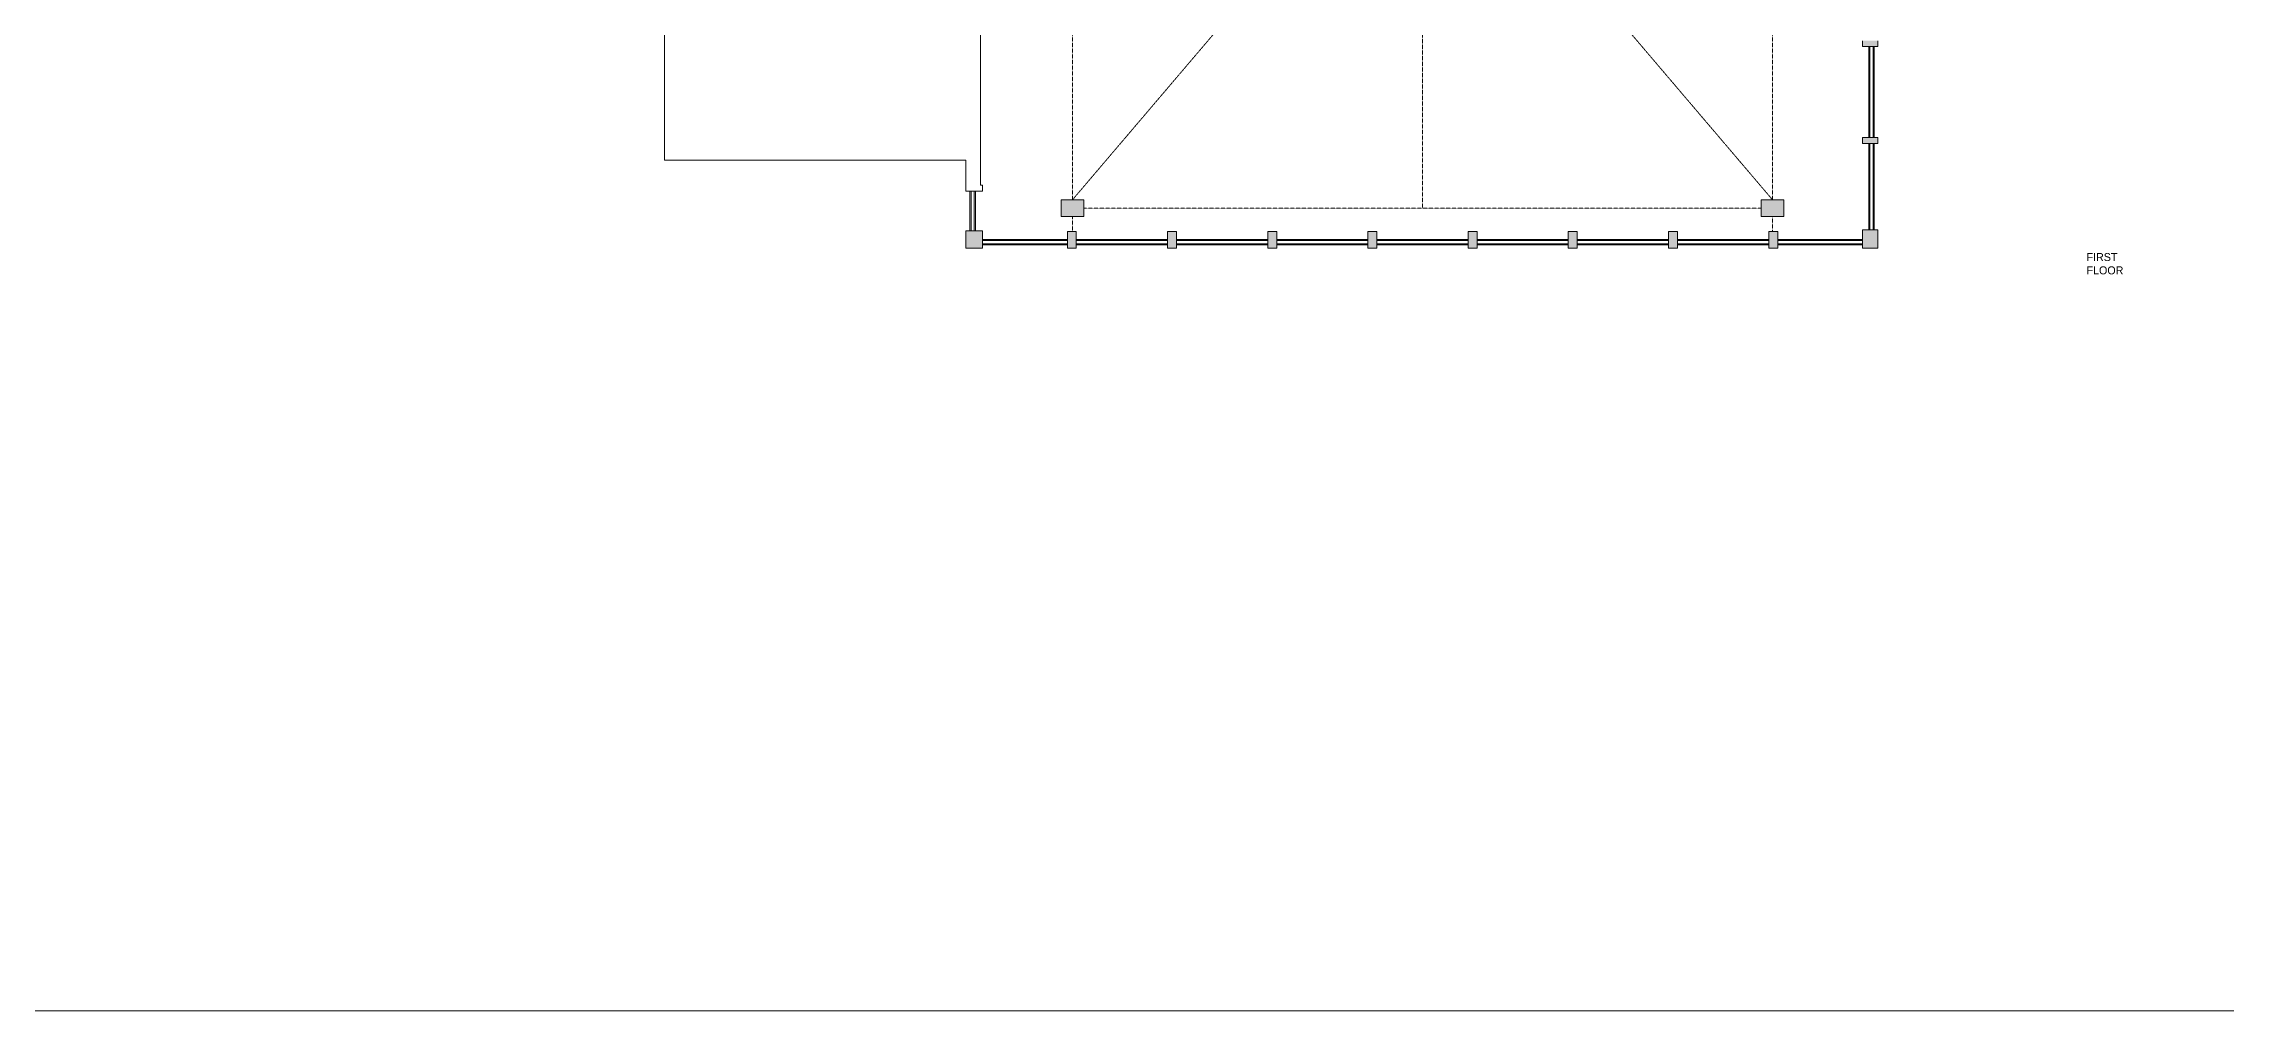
# Model space of a CAD drawing. Header units: millimetres. Extents: x 62976 to 1097852, y -110926 to 167100.
# Drawn here: x 448065 to 516223, y 87025 to 117252 of the extents above; entities that cross this region are included whole.
import ezdxf

# ---------------------------------------------------------------- set-up
doc = ezdxf.new("R2010")
doc.units = ezdxf.units.MM
doc.linetypes.add('HIDDENX2', pattern=[0.75, 0.5, -0.25])
for name, color, linetype, lineweight in [('Ceiling', 45, 'HIDDENX2', 15), ('WALLS', 7, 'Continuous', 15), ('Window', 8, 'Continuous', 15)]:
    doc.layers.add(name, color=color, linetype=linetype, lineweight=lineweight)
doc.layers.add('Whatch', color=7, linetype='Continuous', lineweight=15, true_color=0xa8a8a8)
doc.styles.add('Century Gothic', font='GOTHIC.TTF')

msp = doc.modelspace()

# ---------------------------------------------------------------- hatches: boundary and pattern name
at = {"layer": 'Whatch', "ltscale": 2}
h = msp.add_hatch(color=256, dxfattribs=at)
h.dxf.hatch_style = 1
h.paths.add_polyline_path([(477397, 111402), (476871, 111402), (476871, 110866), (477397, 110866)])
h.paths.add_polyline_path([(480327, 111385), (480047, 111385), (480047, 110866), (480327, 110866)])
h.paths.add_polyline_path([(480557, 112375), (479857, 112375), (479857, 111850), (480557, 111850)])
h.paths.add_polyline_path([(483457, 111385), (483177, 111385), (483177, 110866), (483457, 110866)])
h.paths.add_polyline_path([(486587, 111385), (486307, 111385), (486307, 110866), (486587, 110866)])
h.paths.add_polyline_path([(489717, 111385), (489437, 111385), (489437, 110866), (489717, 110866)])
h.paths.add_polyline_path([(492847, 111385), (492567, 111385), (492567, 110866), (492847, 110866)])
h.paths.add_polyline_path([(495977, 111385), (495697, 111385), (495697, 110866), (495977, 110866)])
h.paths.add_polyline_path([(499107, 111385), (498827, 111385), (498827, 110866), (499107, 110866)])
h.paths.add_polyline_path([(502426, 112375), (501726, 112375), (501726, 111850), (502426, 111850)])
h.paths.add_polyline_path([(502237, 111385), (501957, 111385), (501957, 110866), (502237, 110866)])
h.paths.add_polyline_path([(505362, 111434), (504887, 111434), (504887, 110866), (505362, 110866)])
h.paths.add_polyline_path([(505365, 114320), (504887, 114320), (504887, 114134), (505365, 114134)])
h.paths.add_polyline_path([(505365, 117345), (504887, 117345), (504887, 117159), (505365, 117159)])
h.paths.add_polyline_path([(505212, 121083), (505094, 121083), (504887, 121083), (504887, 120175), (505365, 120175), (505365, 120446), (505212, 120446)])
h.paths.add_polyline_path([(505411, 123067), (505411, 123322), (504887, 123322), (504887, 122543), (505094, 122543), (505212, 122543), (505212, 123007), (505411, 123007)])
h.paths.add_polyline_path([(508541, 123394), (508201, 123394), (508201, 123067), (508541, 123067)])
h.paths.add_polyline_path([(511671, 123394), (511331, 123394), (511331, 123067), (511671, 123067)])
h.paths.add_polyline_path([(514832, 123394), (514461, 123394), (514461, 123067), (514832, 123067)])
h.paths.add_polyline_path([(514832, 126524), (514505, 126524), (514505, 126184), (514832, 126184)])
h.paths.add_polyline_path([(502426, 125474), (501726, 125474), (501726, 124949), (502426, 124949)])
h.paths.add_polyline_path([(480557, 125474), (479857, 125474), (479857, 124949), (480557, 124949)])
h.paths.add_polyline_path([(499219, 128737), (498899, 128737), (498857, 128737), (498857, 126541), (483537, 126541), (483537, 127588), (483431, 127588), (483175, 127588), (483175, 126551), (483110, 126551), (483110, 126169), (483450, 126169), (483450, 126179), (498866, 126179), (498866, 126169), (499219, 126169)])
h.paths.add_polyline_path([(483537, 130736), (498857, 130736), (498857, 129648), (498899, 129648), (499219, 129648), (499219, 131098), (483232, 131098), (483232, 130848), (483175, 130848), (483175, 129847), (483431, 129847), (483537, 129847)])
h.paths.add_polyline_path([(505434, 132761), (505125, 132761), (505125, 132409), (505434, 132409)])
h.paths.add_polyline_path([(502338, 132761), (502003, 132761), (502003, 132409), (502338, 132409)])
h.paths.add_polyline_path([(499219, 132761), (498814, 132761), (498814, 132737), (498814, 132409), (499219, 132409)])
h.paths.add_polyline_path([(496024, 132761), (495684, 132761), (495684, 132409), (496024, 132409)])
h.paths.add_polyline_path([(492894, 132761), (492554, 132761), (492554, 132409), (492894, 132409)])
h.paths.add_polyline_path([(489764, 132761), (489424, 132761), (489424, 132409), (489764, 132409)])
h.paths.add_polyline_path([(486634, 132761), (486294, 132761), (486294, 132409), (486634, 132409)])
h.paths.add_polyline_path([(483504, 132761), (483164, 132761), (483164, 132409), (483504, 132409)])
h.paths.add_polyline_path([(508542, 132761), (508247, 132761), (508247, 132409), (508542, 132409)])

# ---------------------------------------------------------------- linework, layer by layer
at = {"layer": 'Ceiling', "ltscale": 2}
for p, q in [((491141, 112113), (491141, 126179)), ((491141, 125212), (480207, 112375)), ((480207, 124949), (480207, 112375)), ((491141, 125212), (502076, 112375)), ((502076, 112375), (502076, 124949)), ((480207, 111850), (480207, 111385)), ((480557, 112113), (501726, 112113)), ((502076, 111385), (502076, 111850))]:
    msp.add_line(p, q, dxfattribs=at)
at = {"layer": 'WALLS', "ltscale": 2}
for p, q in [((477331, 126143), (477331, 112832)), ((504887, 117345), (504887, 117159)), ((505365, 117159), (505365, 117345)), ((504887, 117159), (505365, 117159)), ((505365, 114320), (504887, 114320)), ((504887, 114320), (504887, 114134)), ((504887, 114134), (505365, 114134)), ((505365, 114134), (505365, 114320)), ((476871, 112646), (477397, 112646)), ((477397, 112832), (477331, 112832)), ((477397, 112646), (477397, 112832)), ((479857, 111850), (479857, 112375)), ((480557, 112375), (479857, 112375)), ((480557, 111850), (479857, 111850)), ((480557, 111850), (480557, 112375)), ((501726, 112375), (502426, 112375)), ((501726, 112375), (501726, 111850)), ((501726, 111850), (502426, 111850)), ((502426, 112375), (502426, 111850)), ((477397, 111402), (476871, 111402)), ((477397, 111402), (477397, 110866)), ((480327, 111385), (480047, 111385)), ((480047, 111385), (480047, 110866)), ((480327, 111385), (480327, 110866)), ((483457, 111385), (483177, 111385)), ((483177, 111385), (483177, 110866)), ((483457, 111385), (483457, 110866)), ((486587, 111385), (486307, 111385)), ((486307, 111385), (486307, 110866)), ((486587, 111385), (486587, 110866)), ((489717, 111385), (489437, 111385)), ((489437, 111385), (489437, 110866)), ((489717, 111385), (489717, 110866)), ((492847, 111385), (492567, 111385)), ((492567, 111385), (492567, 110866)), ((492847, 111385), (492847, 110866)), ((495977, 111385), (495697, 111385)), ((495697, 111385), (495697, 110866)), ((495977, 111385), (495977, 110866)), ((499107, 111385), (498827, 111385)), ((498827, 111385), (498827, 110866)), ((499107, 111385), (499107, 110866)), ((502237, 111385), (501957, 111385)), ((501957, 111385), (501957, 110866)), ((502237, 111385), (502237, 110866)), ((505362, 111434), (504887, 111434)), ((504887, 111434), (504887, 110866))]:
    msp.add_line(p, q, dxfattribs=at)
at = {"layer": 'WALLS', "ltscale": 2, "const_width": 30}
msp.add_lwpolyline([(277746, 163723), (635861, 163723), (635861, 87040), (277746, 87040)], close=True, dxfattribs=at)
at = {"layer": 'Whatch', "ltscale": 2}
for p, q in [((467459, 123411), (467459, 113610)), ((505217, 114320), (505217, 117159)), ((505252, 114320), (505252, 117159)), ((505217, 111434), (505217, 114134)), ((505252, 111434), (505252, 114134)), ((476871, 113610), (467459, 113610)), ((476871, 113610), (476871, 112646)), ((476871, 111402), (476871, 110866)), ((505362, 111434), (505362, 110866)), ((477397, 110866), (476871, 110866)), ((477397, 111001), (480047, 111001)), ((477397, 110966), (480047, 110966)), ((480047, 110866), (480327, 110866)), ((480327, 111001), (483177, 111001)), ((480327, 110966), (483177, 110966)), ((483177, 110866), (483457, 110866)), ((483457, 111001), (486307, 111001)), ((483457, 110966), (486307, 110966)), ((486307, 110866), (486587, 110866)), ((486587, 111001), (489437, 111001)), ((486587, 110966), (489437, 110966)), ((489437, 110866), (489717, 110866)), ((489717, 111001), (492567, 111001)), ((489717, 110966), (492567, 110966)), ((492567, 110866), (492847, 110866)), ((492847, 111001), (495697, 111001)), ((492847, 110966), (495697, 110966)), ((495697, 110866), (495977, 110866)), ((495977, 111001), (498827, 111001)), ((495977, 110966), (498827, 110966)), ((498827, 110866), (499107, 110866)), ((499107, 111001), (501957, 111001)), ((499107, 110966), (501957, 110966)), ((501957, 110866), (502237, 110866)), ((502237, 111001), (504887, 111001)), ((502237, 110966), (504887, 110966)), ((504887, 110866), (505362, 110866))]:
    msp.add_line(p, q, dxfattribs=at)
at = {"layer": 'Window', "ltscale": 2}
for p, q in [((505082, 114320), (505082, 117159)), ((505117, 114320), (505117, 117159)), ((505082, 111434), (505082, 114134)), ((505117, 111434), (505117, 114134)), ((477002, 111402), (477002, 112646)), ((477037, 111402), (477037, 112646)), ((477137, 111402), (477137, 112646)), ((477172, 111402), (477172, 112646)), ((477397, 111136), (480047, 111136)), ((477397, 111101), (480047, 111101)), ((480327, 111136), (483177, 111136)), ((480327, 111101), (483177, 111101)), ((483457, 111136), (486307, 111136)), ((483457, 111101), (486307, 111101)), ((486587, 111136), (489437, 111136)), ((486587, 111101), (489437, 111101)), ((489717, 111136), (492567, 111136)), ((489717, 111101), (492567, 111101)), ((492847, 111136), (495697, 111136)), ((492847, 111101), (495697, 111101)), ((495977, 111136), (498827, 111136)), ((495977, 111101), (498827, 111101)), ((499107, 111136), (501957, 111136)), ((499107, 111101), (501957, 111101)), ((502237, 111136), (504887, 111136)), ((502237, 111101), (504887, 111101))]:
    msp.add_line(p, q, dxfattribs=at)

# ---------------------------------------------------------------- texts
at = {"layer": 'WALLS', "insert": (511886, 110712), "char_height": 250, "width": 1910, "attachment_point": 1, "style": 'Century Gothic'}
msp.add_mtext('FIRST FLOOR', dxfattribs=at)

doc.saveas('drawing.dxf')
